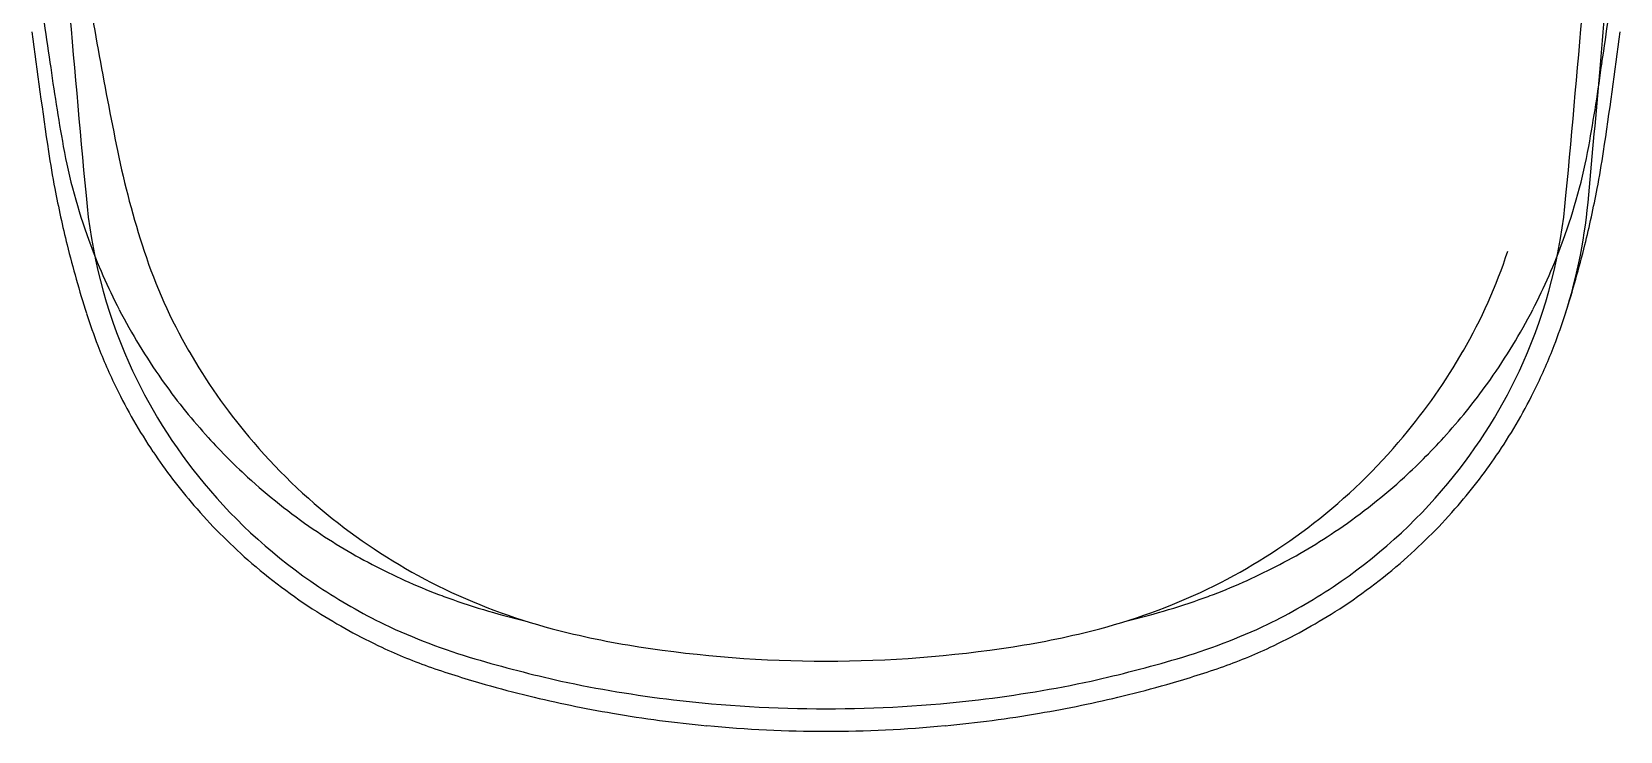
# Model space of a CAD drawing. Header units: centimetres. Extents: x -586 to 10005, y 1793 to 5385.
# Drawn here: x -532.1 to -491.86, y 3902.79 to 3920.51 of the extents above; entities that cross this region are included whole.
import ezdxf

# ---------------------------------------------------------------- set-up
doc = ezdxf.new("R2010")
doc.units = ezdxf.units.CM
doc.header["$MEASUREMENT"] = 0
doc.layers.add('Furnitures', color=7, linetype='Continuous')
doc.layers.add('Toilets_Details', color=8, linetype='Continuous')

msp = doc.modelspace()

# ---------------------------------------------------------------- linework, layer by layer
at = {"layer": 'Furnitures'}
for centre, radius, start, end in [((-442.422, 3935.711), 89.376, 188.41477, 191.75916), ((-795.389, 3945.724), 304.141, 355.04884, 355.66588), ((-381.728, 3942.218), 151.584, 187.65287, 188.53056), ((-642.242, 3942.155), 151.583, 351.49372, 352.37142), ((62.068, 3971.823), 595.379, 184.843734, 185.345583), ((-1086.029, 3971.823), 595.379, 354.654417, 355.156266), ((-332.087, 3946.873), 201.739, 187.50934, 188.38044), ((-691.873, 3946.873), 201.739, 351.61956, 352.49066), ((-482.567, 3926.403), 49.519, 187.7416, 190.2367), ((-541.393, 3926.403), 49.519, 349.7633, 352.2584), ((-1363.87, 3996.191), 874.857, 354.765499, 354.969265), ((-505.856, 3921.42), 26.117, 188.6984, 190.7851), ((-516.956, 3920.223), 14.579, 190.3533, 200.0375), ((-509.174, 3921.621), 21.154, 191.245, 198.3759), ((-507.005, 3920.223), 14.579, 339.9625, 349.6467), ((-518.105, 3921.42), 26.117, 349.2149, 351.3016), ((-504.808, 3921.63), 27.186, 190.8063, 193.8796), ((-519.153, 3921.63), 27.186, 346.1204, 349.1937), ((-517.725, 3917.433), 13.041, 184.7344, 204.0049), ((-506.236, 3917.433), 13.041, 335.9951, 355.2656), ((-506.406, 3917.514), 13.792, 342.4197, 355.2658), ((-507.808, 3920.792), 24.072, 193.6544, 197.9475), ((-516.51, 3920.388), 15.055, 200.044, 207.3673), ((-516.38, 3919.173), 13.544, 198.1591, 209.9089), ((-507.581, 3919.173), 13.544, 330.0911, 341.8409), ((-507.451, 3920.388), 15.055, 332.6327, 339.956), ((-516.153, 3920.792), 24.072, 342.0525, 346.3456), ((-513.507, 3918.931), 18.077, 197.9039, 200.6301), ((-516.336, 3920.479), 15.252, 207.3723, 215.1489), ((-507.625, 3920.479), 15.252, 324.8511, 332.6277), ((-510.454, 3918.931), 18.077, 339.3699, 342.0961), ((-518.586, 3917.068), 12.667, 200.837, 206.1781), ((-505.375, 3917.068), 12.667, 333.8219, 339.163), ((-517.532, 3917.531), 13.258, 204.0543, 219.7004), ((-514.91, 3920.038), 15.249, 209.972, 219.9399), ((-509.051, 3920.038), 15.249, 320.0601, 330.028), ((-506.429, 3917.531), 13.258, 320.2996, 335.9457), ((-516.318, 3920.49), 15.273, 215.1442, 221.8437), ((-507.643, 3920.49), 15.273, 318.1563, 324.8558), ((-517.561, 3917.543), 13.797, 206.0705, 213.8), ((-506.4, 3917.543), 13.797, 326.2, 333.9295), ((-516.391, 3920.424), 15.174, 221.8418, 227.5565), ((-515.272, 3919.714), 14.763, 219.878, 232.1557), ((-508.688, 3919.714), 14.763, 307.8443, 320.122), ((-507.57, 3920.424), 15.174, 312.4435, 318.1582), ((-517.37, 3917.674), 14.028, 213.8116, 220.7926), ((-506.59, 3917.674), 14.028, 319.2074, 326.1884), ((-517.256, 3917.781), 13.629, 219.7684, 236.2711), ((-516.545, 3920.253), 14.944, 227.5514, 235.6976), ((-506.705, 3917.781), 13.629, 303.7289, 320.2316), ((-507.415, 3920.253), 14.944, 304.3024, 312.4486), ((-517.314, 3917.717), 14.099, 220.7774, 228.6886), ((-506.647, 3917.717), 14.099, 311.3114, 319.2226), ((-516.366, 3920.52), 15.266, 235.7052, 242.672), ((-515.037, 3920.021), 15.15, 232.1646, 243.4353), ((-508.924, 3920.021), 15.15, 296.5647, 307.8354), ((-507.595, 3920.52), 15.266, 297.328, 304.2948), ((-517.219, 3917.832), 14.248, 228.7053, 237.4897), ((-516.318, 3920.61), 15.367, 242.6654, 249.5428), ((-507.643, 3920.61), 15.367, 290.4572, 297.3346), ((-506.742, 3917.832), 14.248, 302.5103, 311.2947), ((-514.856, 3920.59), 15.74, 243.7728, 255.0486), ((-509.104, 3920.59), 15.74, 284.9514, 296.2272), ((-516.911, 3918.315), 14.265, 236.3086, 243.9788), ((-515.333, 3923.529), 18.447, 249.847, 256.5914), ((-508.628, 3923.529), 18.447, 283.4086, 290.153), ((-507.05, 3918.315), 14.265, 296.0212, 303.6914), ((-517.045, 3918.128), 14.591, 237.54, 244.9303), ((-506.916, 3918.128), 14.591, 295.0697, 302.46), ((-516.449, 3919.701), 15.714, 244.6836, 253.653), ((-513.313, 3926.862), 22.198, 255.377, 261.1746), ((-510.648, 3926.862), 22.198, 278.8254, 284.623), ((-507.512, 3919.701), 15.714, 286.347, 295.3164), ((-517.63, 3916.788), 13.129, 244.763, 250.6726), ((-511.973, 3935.63), 31.068, 261.2142, 269.987), ((-511.987, 3935.63), 31.068, 270.013, 278.7858), ((-506.331, 3916.788), 13.129, 289.3274, 295.237), ((-511.063, 3937.936), 34.728, 253.593, 257.3025), ((-512.898, 3937.936), 34.728, 282.6975, 286.407), ((-512.644, 3931.879), 29.022, 251.245, 254.0637), ((-512.072, 3934.993), 31.637, 257.9135, 263.1576), ((-511.889, 3934.993), 31.637, 276.8424, 282.0865), ((-511.317, 3931.879), 29.022, 285.9363, 288.755), ((-513.17, 3929.862), 26.937, 253.9614, 256.398), ((-512.017, 3934.627), 31.841, 256.3972, 260.2951), ((-511.944, 3934.627), 31.841, 279.7049, 283.6028), ((-510.79, 3929.862), 26.937, 283.602, 286.0386), ((-511.985, 3936.156), 32.802, 263.2486, 270.0077), ((-511.976, 3936.156), 32.802, 269.9923, 276.7514), ((-512.008, 3934.709), 31.923, 260.3041, 264.6286), ((-511.981, 3935.043), 32.257, 264.6372, 270.0017), ((-511.979, 3935.043), 32.257, 269.9983, 275.3628), ((-511.953, 3934.709), 31.923, 275.3714, 279.6959)]:
    msp.add_arc(centre, radius, start, end, dxfattribs=at)
at = {"layer": 'Toilets_Details'}
msp.add_line((-530.708, 3913.374), (-530.701, 3913.348), dxfattribs=at)
for centre, radius, start, end in [((-442.422, 3935.711), 89.376, 188.41477, 191.75916), ((-795.389, 3945.724), 304.141, 355.04884, 355.66588), ((-381.728, 3942.218), 151.584, 187.65287, 188.53056), ((-642.242, 3942.155), 151.583, 351.49372, 352.37142), ((62.068, 3971.823), 595.379, 184.843734, 185.345583), ((-1086.029, 3971.823), 595.379, 354.654417, 355.156266), ((-332.087, 3946.873), 201.739, 187.50934, 188.38044), ((-691.873, 3946.873), 201.739, 351.61956, 352.49066), ((-482.567, 3926.403), 49.519, 187.7416, 190.2367), ((-541.393, 3926.403), 49.519, 349.7633, 352.2584), ((-1363.87, 3996.191), 874.857, 354.765499, 354.969265), ((-505.856, 3921.42), 26.117, 188.6984, 190.7851), ((-516.956, 3920.223), 14.579, 190.3533, 200.0375), ((-509.174, 3921.621), 21.154, 191.245, 198.3759), ((-507.005, 3920.223), 14.579, 339.9625, 349.6467), ((-518.105, 3921.42), 26.117, 349.2149, 351.3016), ((-504.808, 3921.63), 27.186, 190.8063, 193.8796), ((-519.153, 3921.63), 27.186, 346.1204, 349.1937), ((-517.725, 3917.433), 13.041, 184.7344, 204.0049), ((-506.236, 3917.433), 13.041, 335.9951, 355.2656), ((-506.406, 3917.514), 13.792, 342.4197, 355.2658), ((-507.808, 3920.792), 24.072, 193.6544, 197.9475), ((-516.51, 3920.388), 15.055, 200.044, 207.3673), ((-516.38, 3919.173), 13.544, 198.1591, 209.9089), ((-507.581, 3919.173), 13.544, 330.0911, 341.8409), ((-507.451, 3920.388), 15.055, 332.6327, 339.956), ((-516.153, 3920.792), 24.072, 342.0525, 346.3456), ((-513.507, 3918.931), 18.077, 197.9039, 200.6301), ((-516.336, 3920.479), 15.252, 207.3723, 215.1489), ((-507.625, 3920.479), 15.252, 324.8511, 332.6277), ((-510.454, 3918.931), 18.077, 339.3699, 342.0961), ((-518.586, 3917.068), 12.667, 200.837, 206.1781), ((-505.375, 3917.068), 12.667, 333.8219, 339.163), ((-517.532, 3917.531), 13.258, 204.0543, 219.7004), ((-514.91, 3920.038), 15.249, 209.972, 219.9399), ((-509.051, 3920.038), 15.249, 320.0601, 330.028), ((-506.429, 3917.531), 13.258, 320.2996, 335.9457), ((-516.318, 3920.49), 15.273, 215.1442, 221.8437), ((-507.643, 3920.49), 15.273, 318.1563, 324.8558), ((-517.561, 3917.543), 13.797, 206.0705, 213.8), ((-506.4, 3917.543), 13.797, 326.2, 333.9295), ((-516.391, 3920.424), 15.174, 221.8418, 227.5565), ((-515.272, 3919.714), 14.763, 219.878, 232.1557), ((-508.688, 3919.714), 14.763, 307.8443, 320.122), ((-507.57, 3920.424), 15.174, 312.4435, 318.1582), ((-517.37, 3917.674), 14.028, 213.8116, 220.7926), ((-506.59, 3917.674), 14.028, 319.2074, 326.1884), ((-517.256, 3917.781), 13.629, 219.7684, 236.2711), ((-516.545, 3920.253), 14.944, 227.5514, 235.6976), ((-506.705, 3917.781), 13.629, 303.7289, 320.2316), ((-507.415, 3920.253), 14.944, 304.3024, 312.4486), ((-517.314, 3917.717), 14.099, 220.7774, 228.6886), ((-506.647, 3917.717), 14.099, 311.3114, 319.2226), ((-516.366, 3920.52), 15.266, 235.7052, 242.672), ((-515.037, 3920.021), 15.15, 232.1646, 243.4353), ((-508.924, 3920.021), 15.15, 296.5647, 307.8354), ((-507.595, 3920.52), 15.266, 297.328, 304.2948), ((-517.219, 3917.832), 14.248, 228.7053, 237.4897), ((-516.318, 3920.61), 15.367, 242.6654, 249.5428), ((-507.643, 3920.61), 15.367, 290.4572, 297.3346), ((-506.742, 3917.832), 14.248, 302.5103, 311.2947), ((-514.856, 3920.59), 15.74, 243.7728, 255.0486), ((-509.104, 3920.59), 15.74, 284.9514, 296.2272), ((-516.911, 3918.315), 14.265, 236.3086, 243.9788), ((-515.333, 3923.529), 18.447, 249.847, 256.5914), ((-508.628, 3923.529), 18.447, 283.4086, 290.153), ((-507.05, 3918.315), 14.265, 296.0212, 303.6914), ((-517.045, 3918.128), 14.591, 237.54, 244.9303), ((-506.916, 3918.128), 14.591, 295.0697, 302.46), ((-516.449, 3919.701), 15.714, 244.6836, 253.653), ((-513.313, 3926.862), 22.198, 255.377, 261.1746), ((-510.648, 3926.862), 22.198, 278.8254, 284.623), ((-507.512, 3919.701), 15.714, 286.347, 295.3164), ((-517.63, 3916.788), 13.129, 244.763, 250.6726), ((-511.973, 3935.63), 31.068, 261.2142, 269.987), ((-511.987, 3935.63), 31.068, 270.013, 278.7858), ((-506.331, 3916.788), 13.129, 289.3274, 295.237), ((-511.063, 3937.936), 34.728, 253.593, 257.3025), ((-512.898, 3937.936), 34.728, 282.6975, 286.407), ((-512.644, 3931.879), 29.022, 251.245, 254.0637), ((-512.072, 3934.993), 31.637, 257.9135, 263.1576), ((-511.889, 3934.993), 31.637, 276.8424, 282.0865), ((-511.317, 3931.879), 29.022, 285.9363, 288.755), ((-513.17, 3929.862), 26.937, 253.9614, 256.398), ((-512.017, 3934.627), 31.841, 256.3972, 260.2951), ((-511.944, 3934.627), 31.841, 279.7049, 283.6028), ((-510.79, 3929.862), 26.937, 283.602, 286.0386), ((-511.985, 3936.156), 32.802, 263.2486, 270.0077), ((-511.976, 3936.156), 32.802, 269.9923, 276.7514), ((-512.008, 3934.709), 31.923, 260.3041, 264.6286), ((-511.981, 3935.043), 32.257, 264.6372, 270.0017), ((-511.979, 3935.043), 32.257, 269.9983, 275.3628), ((-511.953, 3934.709), 31.923, 275.3714, 279.6959)]:
    msp.add_arc(centre, radius, start, end, dxfattribs=at)

doc.saveas('drawing.dxf')
